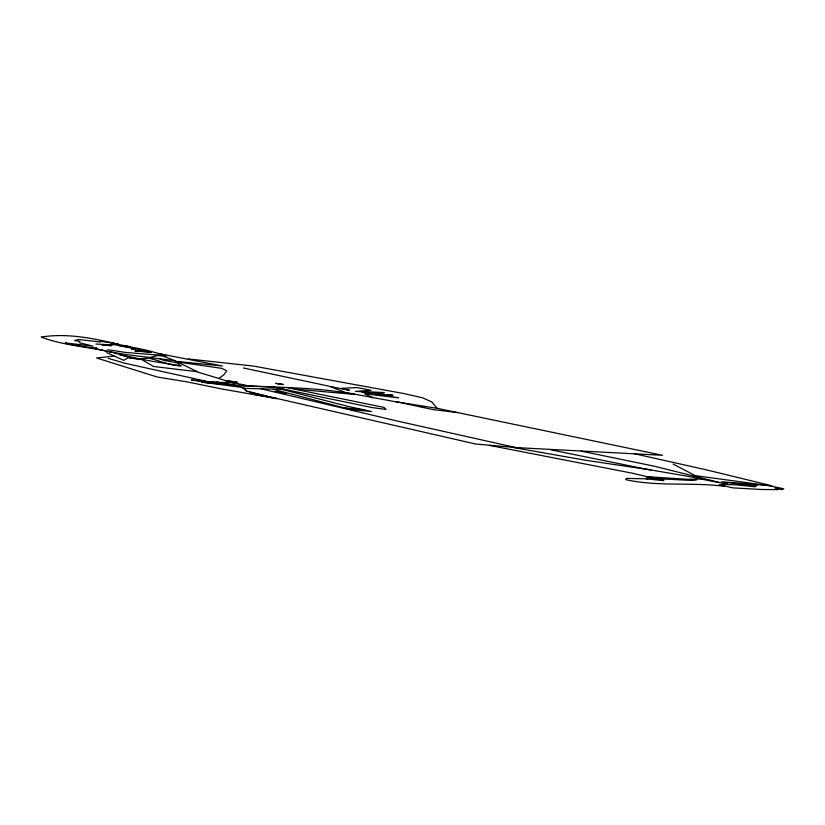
<?xml version="1.0" encoding="UTF-8"?>
<svg xmlns="http://www.w3.org/2000/svg" width="825" height="825" viewBox="0 0 825 825"><rect width="100%" height="100%" fill="white"/><g stroke="black" fill="none" stroke-linecap="round" stroke-linejoin="round"><path stroke-width="1.24" d="M176.828 361.422L222.348 365.97L159.008 353.657M757.195 485.213L756.504 485.966L729.238 482.759L724.381 483.058M119.336 345.634L128.277 346.232M148.211 357.308C135.857 362.319 121.945 353.977 109.519 351.77L126.668 354.657L175.158 360.711L163.113 356.163L157.864 355.482L149.665 357.493M122.482 346.273L129.958 346.933M421.523 407.199L425.948 406.55M696.898 479.83L692.412 480.49L665.435 479.098L647.357 476.912M114.056 356.049L96.608 357.988L157.369 377.046L186.625 381.789L222.193 389.06L277.087 398.65L254.471 394.412L248.057 391.318L275.076 398.403M157.864 355.482L160.091 355.441M102.145 345.097L111.488 345.644L102.248 344.994M135.475 351.079L151.398 352.162L143.849 350.955L134.877 350.976L150.191 351.966M95.917 344.025L112.973 344.963M128.989 346.82L121.646 346.129M284.429 389.348L245.602 388.41L233.774 385.657L271.941 386.997M723.855 484.461L735.477 484.791L755.102 486.781L753.081 485.213M232.114 384.708C272.962 387.977 314.665 386.492 354.915 394.433L294.999 389.101M235.62 383.109L210.086 381.872L223.74 383.532M724.144 486.286C691.494 482.048 658.082 486.853 625.711 479.634L626.288 478.387L648.058 478.892L646.604 476.633M520.297 447.944L475.571 444.005L250.078 392.339M205.301 381.346L191.287 380.016L223.245 384.254L201.413 382.14L238.208 386.873M273.25 389.287L343.788 407.746L363.949 409.87M646.13 478.799L663.723 480.697L663.733 479.665L647.13 477.541M188.296 358.927L253.688 366.114L402.971 393.381L422.462 397.763L431.764 401.909L437.064 408.293L662.527 455.307L515.976 447.583L396.309 420.812L260.906 388.781M135.424 349.295L131.402 348.82L132.588 349.284M197.361 371.735L153.594 366.486L141.487 359.391L128.071 357.782L123.75 360.339L107.363 352.956L105.899 351.037M457.906 412.644L432.517 409.499L401.878 402.899L345.623 392.525L329.278 386.234L243.375 367.981M178.54 362.123L221.667 368.332L226.782 370.848L223.709 374.932L218.8 378.51L229.577 381.944L250.604 386.244M650.863 469.941L585.905 460.309L514.336 447.707M216.346 381.985L236.301 385.739M107.755 349.697L125.792 352.471L167.155 355.75L146.819 350.264L112.313 343.159L118.233 344.19C93.349 338.312 66.66 332.867 41.25 337.074C63.515 345.644 88.296 346.686 111.571 352.172M181.366 365.898L151.542 361.175L119.594 354.781M395.928 401.734L437.508 408.396M217.522 382.46L235.713 385.718M147.067 357.895C158.39 359.793 168.63 365.681 180.479 365.743L177.169 362.835L163.958 360.381L159.988 358.937M117.882 344.128L102.341 341.509L99.722 341.416L100.237 341.942L78.788 339.549L74.621 340.498L79.901 341.519L79.499 342.767L93.008 346.129L65.206 342.922A23.585 1.846 8 0 0 89.409 347.418L96.803 348.202L96.082 347.593M331.021 386.667L349.635 390.369L341.54 388.338L357.019 387.564L371.075 390.297L355.307 391.411L384.192 392.587L362.041 392.442L392.999 395.288L376.148 393.855L398.784 397.846L364.733 393.886L373.003 397.856M700.064 478.83L719.049 482.604M551.347 449.914L645.666 469.054L702.302 478.799L687.462 479.315L647.068 476.695L632.548 473.241L489.442 445.376M581.223 451.141L654.173 466.177L723.69 483.532L723.143 481.893L771.777 485.76L705.54 469.662L634.312 453.729M286.605 387.502L383.986 407.416L386.121 409.478L371.745 407.509L272.394 386.843M89.688 347.531L104.765 350.728M111.293 344.087L140.632 349.903M343.788 407.746L352.182 409.654L371.58 411.541L347.397 406.22L281.521 389.276M209.818 382.058L124.812 363.227L108.188 358.339M218.893 378.448L198.701 372.395L174.529 360.535M721.39 481.841L727.691 484.347L718.998 484.76L732.734 487.864L761.681 489.514L778.408 489.617L775.036 488.008L781.966 489.668L783.75 488.771L768.477 485.595L695.258 475.633L673.118 464.062M242.56 387.698L247.531 391.421M243.22 387.853L246.881 391.597M225.823 380.624L237.291 382.274L225.875 380.593M275.591 383.377L283.449 384.512L275.622 383.367M275.127 391.586L286.162 393.185L275.127 391.586"/></g></svg>
